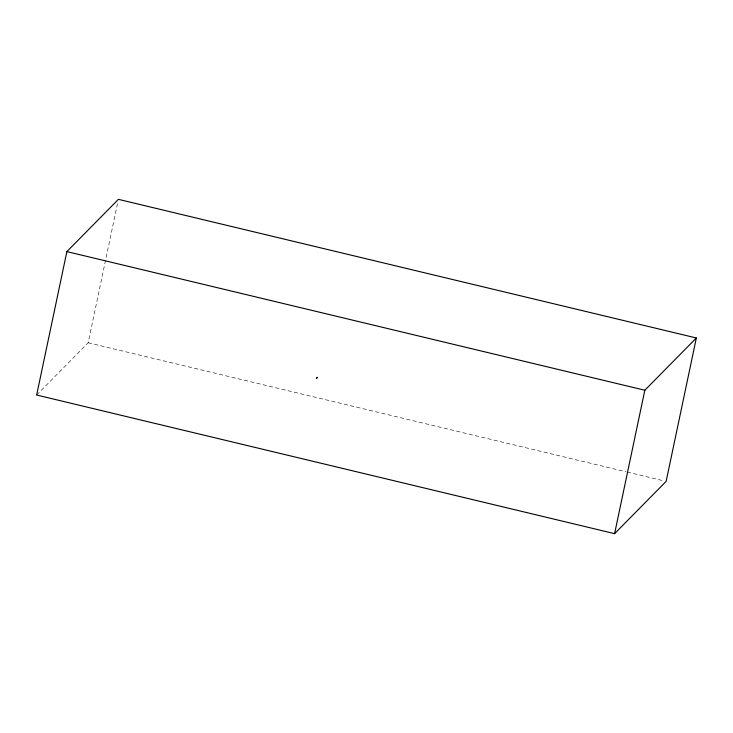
<?xml version="1.0" encoding="UTF-8"?>
<svg xmlns="http://www.w3.org/2000/svg" width="733" height="733" viewBox="0 0 733 733"><rect width="100%" height="100%" fill="white"/><g stroke="black" fill="none" stroke-linecap="round" stroke-linejoin="round"><path stroke-width="0.55" stroke-dasharray="3.67 2.75" d="M36.65 395.023L88.171 342.76L117.683 202.702M88.171 342.76L626.037 471.786M627.155 472.052L663.896 480.866"/><path stroke-width="1.1" d="M66.877 251.602L36.65 395.023L614.602 533.661L666.123 481.398L696.35 337.977L118.398 199.339L66.877 251.602L644.829 390.24L696.35 337.977M614.602 533.661L644.829 390.24M317.224 377.33L316.61 378.393L317.224 377.33"/></g></svg>
